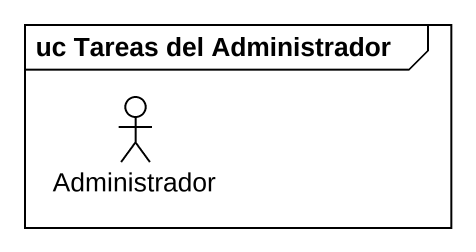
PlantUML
@startuml
mainframe uc Tareas del Administrador
actor Administrador
@enduml
